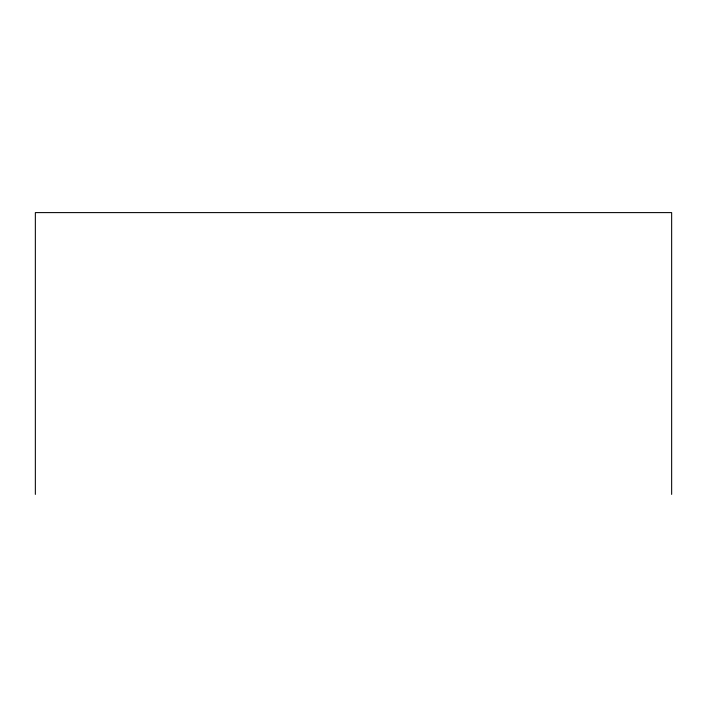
<?xml version="1.0" encoding="UTF-8"?>
<svg xmlns="http://www.w3.org/2000/svg" width="707" height="707" viewBox="0 0 707 707"><rect width="100%" height="100%" fill="white"/><g stroke="black" fill="none" stroke-linecap="round" stroke-linejoin="round"><path stroke-width="1.06" d="M671.65 494.396L671.65 212.604L35.35 212.604L35.35 494.396"/></g></svg>
